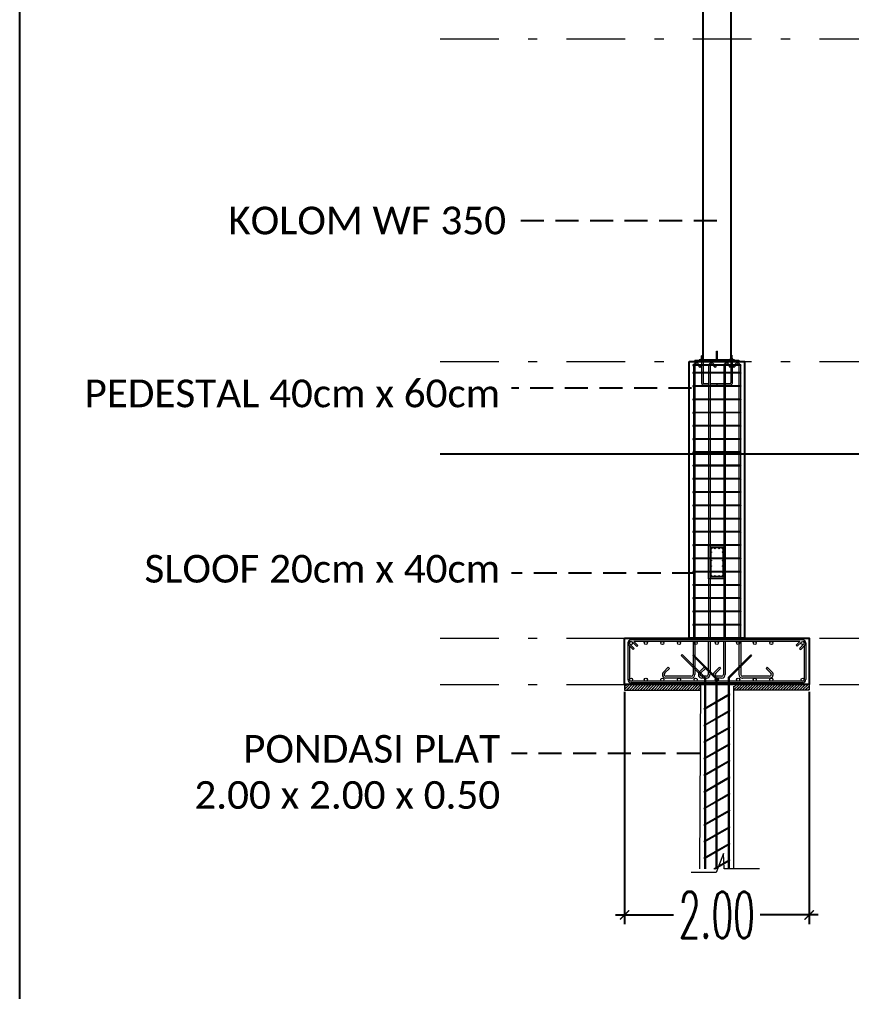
# Model space of a CAD drawing. Header units: millimetres. Extents: x 2175 to 3376, y 1504 to 1740.
# Drawn here: x 3080.58 to 3089.6, y 1533.29 to 1543.83 of the extents above; entities that cross this region are included whole.
import ezdxf

# ---------------------------------------------------------------- set-up
doc = ezdxf.new("R2010")
doc.units = ezdxf.units.MM
for name, pattern in [('DASHDOT2', [12.7, 6.35, -3.175, 0, -3.175]), ('DASHDOTX2', [50.8, 25.4, -12.7, 0, -12.7]), ('DASHED', [19.05, 12.7, -6.35]), ('HIDDEN', [0.375, 0.25, -0.125])]:
    doc.linetypes.add(name, pattern=pattern)
doc.layers.add('As Atap', color=3, linetype='DASHDOTX2', lineweight=40)
doc.layers.add('Garis Dim', color=131, linetype='DASHED', lineweight=9)
for name, color, linetype in [('dinding baru', 142, 'Continuous'), ('GR', 7, 'Continuous'), ('KOP TEKS', 1, 'Continuous'), ('SUNGAI', 150, 'Continuous'), ('TEXT', 7, 'Continuous'), ('WF 150', 5, 'Continuous')]:
    doc.layers.add(name, color=color, linetype=linetype)
doc.layers.add('Layer2', color=7, linetype='DASHED', lineweight=40, true_color=0x238759)
doc.styles.add('-DIM2', font='simplex.shx', dxfattribs={"width": 0.55})
doc.styles.get("Standard").update_dxf_attribs({"font": 'arial.ttf'})
doc.dimstyles.new('DIMENSI MUSHOLLAH', dxfattribs={"dimtxt": 0.5, "dimasz": 0.1, "dimexe": 0.1, "dimexo": 0.1, "dimgap": 0.05, "dimtad": 0, "dimtih": 1, "dimtoh": 1, "dimzin": 0, "dimdsep": 46, "dimtxsty": '-DIM2', "dimblk": 'ARCHTICK', "dimcen": 0.3, "dimdle": 0.1, "dimclrd": 1, "dimclre": 1, "dimclrt": 2, "dimadec": 0, "dimazin": 0, "dimtfac": 1, "dimtix": 1, "dimtofl": 0, "dimtmove": 0, "dimatfit": 3, "dimldrblk": 'ARCHTICK', "dimfxl": 1, "dimtolj": 1, "dimtzin": 0, "dimarcsym": 0})

# ---------------------------------------------------------------- blocks, each defined once
blk = doc.blocks.new('soof bmi')
at = {"layer": 'Garis Dim', "color": 1, "linetype": 'ByBlock', "lineweight": 9}
for p, q in [((38143.76, 315.036), (38143.76, 314.534)), ((38143.768, 315.036), (38143.768, 314.534)), ((38143.978, 315.053), (38143.777, 315.053)), ((38143.978, 315.044), (38143.777, 315.044)), ((38143.987, 315.036), (38143.987, 314.534)), ((38143.996, 315.036), (38143.996, 314.534)), ((38143.978, 314.525), (38143.777, 314.525)), ((38143.978, 314.517), (38143.777, 314.517))]:
    blk.add_line(p, q, dxfattribs=at)
blk.add_lwpolyline([(38143.728, 315.085), (38144.028, 315.085), (38144.028, 314.485), (38143.728, 314.485)], close=True, dxfattribs=at)
for centre, radius in [((38143.777, 315.036), 0.00853), ((38143.838, 315.036), 0.00853), ((38143.917, 315.036), 0.00853), ((38143.978, 315.036), 0.00853), ((38143.774, 314.965), 0.0064), ((38143.981, 314.965), 0.0064), ((38143.774, 314.815), 0.0064), ((38143.774, 314.715), 0.0064), ((38143.981, 314.815), 0.0064), ((38143.981, 314.715), 0.0064), ((38143.774, 314.605), 0.0064), ((38143.777, 314.534), 0.00853), ((38143.838, 314.534), 0.00853), ((38143.917, 314.534), 0.00853), ((38143.978, 314.534), 0.00853), ((38143.981, 314.605), 0.0064)]:
    blk.add_circle(centre, radius, dxfattribs=at)
for centre, radius, start, end in [((38143.777, 315.036), 0.0171, 90, 180), ((38143.978, 315.036), 0.0171, 0, 90), ((38143.978, 315.036), 0.00853, 0, 90), ((38143.777, 314.534), 0.0171, 180, 270), ((38143.978, 314.534), 0.00853, 270, 0), ((38143.978, 314.534), 0.0171, 270, 0)]:
    blk.add_arc(centre, radius, start, end, dxfattribs=at)
blk = doc.blocks.new('_ArchTick')
at = {"color": 0, "linetype": 'ByBlock', "const_width": 0.15}
blk.add_lwpolyline([(-0.5, -0.5), (0.5, 0.5)], dxfattribs=at)
blk = doc.blocks.new('*D790')
at = {"layer": 'Defpoints', "color": 0, "transparency": 16777216}
for p in [(3087.138, 1536.636), (3089.138, 1536.636), (3089.138, 1534.116)]:
    blk.add_point(p, dxfattribs=at)
at = {"layer": 'dinding baru', "color": 1, "linetype": 'Continuous', "lineweight": -2, "transparency": 16777216}
for p, q in [((3087.138, 1536.536), (3087.138, 1534.016)), ((3089.138, 1536.536), (3089.138, 1534.016))]:
    blk.add_line(p, q, dxfattribs=at)
at = {"layer": 'dinding baru', "color": 1, "lineweight": -2, "transparency": 16777216}
for p, q in [((3087.038, 1534.116), (3087.669, 1534.116)), ((3089.238, 1534.116), (3088.607, 1534.116))]:
    blk.add_line(p, q, dxfattribs=at)
at = {"layer": 'dinding baru', "color": 1, "lineweight": -2, "transparency": 16777216, "xscale": 0.1, "yscale": 0.1, "zscale": 0.1, "rotation": 180}
blk.add_blockref('_ArchTick', (3087.138, 1534.116), dxfattribs=at)
at = {"layer": 'dinding baru', "color": 1, "lineweight": -2, "transparency": 16777216, "xscale": 0.1, "yscale": 0.1, "zscale": 0.1}
blk.add_blockref('_ArchTick', (3089.138, 1534.116), dxfattribs=at)
at = {"layer": 'dinding baru', "color": 2, "lineweight": 0, "transparency": 16777216, "insert": (3088.138, 1534.116), "char_height": 0.5, "attachment_point": 5, "style": '-DIM2'}
blk.add_mtext('\\A1;2.00', dxfattribs=at)

msp = doc.modelspace()

# ---------------------------------------------------------------- hatches: boundary and pattern name
at = {"layer": 'Garis Dim', "linetype": 'ByBlock', "lineweight": 5}
h = msp.add_hatch(dxfattribs=at)
h.set_pattern_fill('LINE', color=0, scale=0.00072, angle=-0.0006, style=0)
h.set_pattern_definition([(179.999441, (3786.6225864, 1701.419978), (2.23035e-08, 0.0022860000006), [])])
h.paths.add_polyline_path([(3087.989, 1540.178, 0.414214), (3087.987, 1540.18), (3087.973, 1540.18, 0.414214), (3087.971, 1540.178), (3087.971, 1540.147), (3087.989, 1540.147)])
h = msp.add_hatch(dxfattribs=at)
h.set_pattern_fill('LINE', color=0, scale=0.00072, angle=-0.0006, style=0)
h.set_pattern_definition([(179.999441, (3786.3057855, 1701.419981), (2.23035e-08, 0.0022860000006), [])])
h.paths.add_polyline_path([(3088.305, 1540.178, 0.414214), (3088.304, 1540.18), (3088.29, 1540.18, 0.414214), (3088.288, 1540.178), (3088.288, 1540.147), (3088.305, 1540.147)])
at = {"layer": 'Layer2', "linetype": 'ByBlock', "lineweight": 5}
h = msp.add_hatch(dxfattribs=at)
h.set_pattern_fill('JIS_LC_8', scale=0.0027, style=0)
h.set_pattern_definition([(45, (109.373486, 306.544502), (-0.01489166881, 0.01489166881), []), (45, (109.374566, 306.544502), (-0.01489166881, 0.01489166881), [])])
h.paths.add_polyline_path([(3087.898, 1536.614), (3087.138, 1536.615), (3087.138, 1536.555), (3087.898, 1536.554)])
h.paths.add_polyline_path([(3087.898, 1536.616), (3087.898, 1536.616), (3087.898, 1536.556), (3087.898, 1536.556)], flags=17)
h.paths.add_polyline_path([(3087.958, 1536.618), (3087.898, 1536.616), (3087.898, 1536.556), (3087.958, 1536.558)])
h.paths.add_polyline_path([(3089.138, 1536.616), (3088.318, 1536.616), (3088.318, 1536.556), (3089.138, 1536.556)])

# ---------------------------------------------------------------- linework, layer by layer
at = {"linetype": 'HIDDEN'}
for p, q in [((3088.138, 1541.641), (3085.913, 1541.641)), ((3087.865, 1539.827), (3085.913, 1539.827)), ((3087.904, 1537.821), (3085.913, 1537.821)), ((3087.955, 1535.868), (3085.913, 1535.868))]:
    msp.add_line(p, q, dxfattribs=at)
at = {"lineweight": 18}
msp.add_line((3088.378, 1540.116), (3087.898, 1540.116), dxfattribs=at)
msp.add_line((3088.378, 1540.116), (3087.898, 1540.116), dxfattribs=at)
msp.add_line((3088.33, 1540.132), (3087.946, 1540.132))
msp.add_line((3088.33, 1540.132), (3087.946, 1540.132))
at = {"layer": 'As Atap', "color": 0, "linetype": 'ByBlock', "lineweight": 5}
for p, q in [((3087.987, 1540.18), (3087.973, 1540.18)), ((3088.133, 1540.231), (3088.144, 1540.231)), ((3088.133, 1540.132), (3088.133, 1540.231)), ((3088.144, 1540.132), (3088.144, 1540.231)), ((3088.304, 1540.18), (3088.29, 1540.18)), ((3087.884, 1540.073), (3087.884, 1539.998)), ((3087.899, 1540.073), (3087.899, 1539.998)), ((3087.972, 1540.116), (3087.972, 1540.073)), ((3087.972, 1540.073), (3087.972, 1539.998)), ((3087.989, 1540.116), (3087.989, 1540.073)), ((3087.989, 1540.073), (3087.989, 1539.998)), ((3088.048, 1540.071), (3088.048, 1539.998)), ((3088.064, 1540.071), (3088.064, 1539.998)), ((3088.213, 1540.071), (3088.213, 1539.998)), ((3088.228, 1540.071), (3088.228, 1539.998)), ((3088.289, 1540.116), (3088.289, 1540.073)), ((3088.289, 1540.073), (3088.289, 1539.998)), ((3088.305, 1540.116), (3088.305, 1540.073)), ((3088.305, 1540.073), (3088.305, 1539.998)), ((3088.377, 1540.071), (3088.377, 1539.998)), ((3088.393, 1540.071), (3088.393, 1539.998)), ((3087.884, 1539.991), (3087.884, 1539.854)), ((3087.899, 1539.991), (3087.899, 1539.854)), ((3087.972, 1539.983), (3087.972, 1539.886)), ((3087.989, 1539.983), (3087.989, 1539.886)), ((3088.048, 1539.991), (3088.048, 1539.854)), ((3088.064, 1539.991), (3088.064, 1539.854)), ((3088.213, 1539.991), (3088.213, 1539.854)), ((3088.228, 1539.991), (3088.228, 1539.854)), ((3088.289, 1539.983), (3088.289, 1539.886)), ((3088.305, 1539.983), (3088.305, 1539.886)), ((3088.377, 1539.991), (3088.377, 1539.854)), ((3088.393, 1539.991), (3088.393, 1539.854)), ((3087.884, 1539.847), (3087.884, 1539.71)), ((3087.899, 1539.847), (3087.899, 1539.71)), ((3087.997, 1539.877), (3088.048, 1539.877)), ((3087.998, 1539.86), (3088.048, 1539.86)), ((3088.048, 1539.847), (3088.048, 1539.71)), ((3088.064, 1539.877), (3088.213, 1539.877)), ((3088.064, 1539.86), (3088.213, 1539.86)), ((3088.064, 1539.847), (3088.064, 1539.71)), ((3088.138, 1539.877), (3088.138, 1539.86)), ((3088.213, 1539.847), (3088.213, 1539.71)), ((3088.228, 1539.877), (3088.28, 1539.877)), ((3088.228, 1539.86), (3088.28, 1539.86)), ((3088.228, 1539.847), (3088.228, 1539.71)), ((3088.377, 1539.847), (3088.377, 1539.71)), ((3088.393, 1539.847), (3088.393, 1539.71)), ((3087.884, 1539.703), (3087.884, 1539.566)), ((3087.899, 1539.703), (3087.899, 1539.566)), ((3088.048, 1539.703), (3088.048, 1539.566)), ((3088.064, 1539.703), (3088.064, 1539.566)), ((3088.213, 1539.703), (3088.213, 1539.566)), ((3088.228, 1539.703), (3088.228, 1539.566)), ((3088.377, 1539.703), (3088.377, 1539.566)), ((3088.393, 1539.703), (3088.393, 1539.566)), ((3087.884, 1539.559), (3087.884, 1539.423)), ((3087.899, 1539.559), (3087.899, 1539.423)), ((3088.048, 1539.559), (3088.048, 1539.423)), ((3088.064, 1539.559), (3088.064, 1539.423)), ((3088.213, 1539.559), (3088.213, 1539.423)), ((3088.228, 1539.559), (3088.228, 1539.423)), ((3088.377, 1539.559), (3088.377, 1539.423)), ((3088.393, 1539.559), (3088.393, 1539.423)), ((3087.884, 1539.415), (3087.884, 1539.279)), ((3087.899, 1539.415), (3087.899, 1539.279)), ((3088.048, 1539.415), (3088.048, 1539.279)), ((3088.064, 1539.415), (3088.064, 1539.279)), ((3088.213, 1539.415), (3088.213, 1539.279)), ((3088.228, 1539.415), (3088.228, 1539.279)), ((3088.377, 1539.415), (3088.377, 1539.279)), ((3088.393, 1539.415), (3088.393, 1539.279)), ((3087.884, 1539.272), (3087.884, 1539.136)), ((3087.899, 1539.272), (3087.899, 1539.136)), ((3088.048, 1539.272), (3088.048, 1539.136)), ((3088.064, 1539.272), (3088.064, 1539.136)), ((3088.213, 1539.272), (3088.213, 1539.136)), ((3088.228, 1539.272), (3088.228, 1539.136)), ((3088.377, 1539.272), (3088.377, 1539.136)), ((3088.393, 1539.272), (3088.393, 1539.136)), ((3087.884, 1539.128), (3087.884, 1538.992)), ((3087.899, 1539.128), (3087.899, 1538.992)), ((3088.048, 1539.128), (3088.048, 1538.992)), ((3088.064, 1539.128), (3088.064, 1538.992)), ((3088.213, 1539.128), (3088.213, 1538.992)), ((3088.228, 1539.128), (3088.228, 1538.992)), ((3088.377, 1539.129), (3088.377, 1538.992)), ((3088.393, 1539.129), (3088.393, 1538.992)), ((3087.884, 1538.984), (3087.884, 1538.848)), ((3087.899, 1538.984), (3087.899, 1538.848)), ((3088.048, 1538.984), (3088.048, 1538.848)), ((3088.064, 1538.984), (3088.064, 1538.848)), ((3088.213, 1538.984), (3088.213, 1538.848)), ((3088.228, 1538.984), (3088.228, 1538.848)), ((3088.377, 1538.984), (3088.377, 1538.848)), ((3088.393, 1538.984), (3088.393, 1538.848)), ((3087.884, 1538.84), (3087.884, 1538.704)), ((3087.899, 1538.84), (3087.899, 1538.704)), ((3088.048, 1538.84), (3088.048, 1538.704)), ((3088.064, 1538.84), (3088.064, 1538.704)), ((3088.213, 1538.84), (3088.213, 1538.704)), ((3088.228, 1538.84), (3088.228, 1538.704)), ((3088.377, 1538.84), (3088.377, 1538.704)), ((3088.393, 1538.84), (3088.393, 1538.704)), ((3087.884, 1538.697), (3087.884, 1538.56)), ((3087.899, 1538.697), (3087.899, 1538.56)), ((3088.048, 1538.697), (3088.048, 1538.56)), ((3088.064, 1538.697), (3088.064, 1538.56)), ((3088.213, 1538.697), (3088.213, 1538.56)), ((3088.228, 1538.697), (3088.228, 1538.56)), ((3088.377, 1538.697), (3088.377, 1538.56)), ((3088.393, 1538.697), (3088.393, 1538.56)), ((3087.884, 1538.553), (3087.884, 1538.416)), ((3087.899, 1538.553), (3087.899, 1538.416)), ((3088.048, 1538.553), (3088.048, 1538.416)), ((3088.064, 1538.553), (3088.064, 1538.416)), ((3088.213, 1538.553), (3088.213, 1538.416)), ((3088.228, 1538.553), (3088.228, 1538.416)), ((3088.377, 1538.553), (3088.377, 1538.416)), ((3088.393, 1538.553), (3088.393, 1538.416)), ((3087.884, 1538.409), (3087.884, 1538.273)), ((3087.899, 1538.409), (3087.899, 1538.273)), ((3088.048, 1538.409), (3088.048, 1538.273)), ((3088.064, 1538.409), (3088.064, 1538.273)), ((3088.213, 1538.409), (3088.213, 1538.273)), ((3088.228, 1538.409), (3088.228, 1538.273)), ((3088.377, 1538.409), (3088.377, 1538.273)), ((3088.393, 1538.409), (3088.393, 1538.273)), ((3087.884, 1538.265), (3087.884, 1538.129)), ((3087.899, 1538.265), (3087.899, 1538.129)), ((3088.048, 1538.265), (3088.048, 1538.129)), ((3088.064, 1538.265), (3088.064, 1538.129)), ((3088.213, 1538.265), (3088.213, 1538.129)), ((3088.228, 1538.265), (3088.228, 1538.129)), ((3088.377, 1538.266), (3088.377, 1538.129)), ((3088.393, 1538.266), (3088.393, 1538.129)), ((3087.884, 1538.121), (3087.884, 1537.985)), ((3087.899, 1538.121), (3087.899, 1537.985)), ((3088.048, 1538.121), (3088.048, 1537.985)), ((3088.064, 1538.121), (3088.064, 1537.985)), ((3088.213, 1538.121), (3088.213, 1537.985)), ((3088.228, 1538.121), (3088.228, 1537.985)), ((3088.377, 1538.121), (3088.377, 1537.985)), ((3088.393, 1538.121), (3088.393, 1537.985)), ((3087.884, 1537.977), (3087.884, 1537.841)), ((3087.899, 1537.977), (3087.899, 1537.841)), ((3088.048, 1537.977), (3088.048, 1537.841)), ((3088.064, 1537.977), (3088.064, 1537.841)), ((3088.213, 1537.977), (3088.213, 1537.841)), ((3088.228, 1537.977), (3088.228, 1537.841)), ((3088.377, 1537.977), (3088.377, 1537.841)), ((3088.393, 1537.977), (3088.393, 1537.841)), ((3087.884, 1537.834), (3087.884, 1537.697)), ((3087.899, 1537.834), (3087.899, 1537.697)), ((3088.048, 1537.834), (3088.048, 1537.697)), ((3088.064, 1537.834), (3088.064, 1537.697)), ((3088.213, 1537.834), (3088.213, 1537.697)), ((3088.228, 1537.834), (3088.228, 1537.697)), ((3088.377, 1537.834), (3088.377, 1537.697)), ((3088.393, 1537.834), (3088.393, 1537.697)), ((3087.884, 1537.69), (3087.884, 1537.553)), ((3087.899, 1537.69), (3087.899, 1537.553)), ((3088.048, 1537.69), (3088.048, 1537.553)), ((3088.064, 1537.69), (3088.064, 1537.553)), ((3088.213, 1537.69), (3088.213, 1537.553)), ((3088.228, 1537.69), (3088.228, 1537.553)), ((3088.377, 1537.69), (3088.377, 1537.553)), ((3088.393, 1537.69), (3088.393, 1537.553)), ((3087.884, 1537.546), (3087.884, 1537.409)), ((3087.899, 1537.546), (3087.899, 1537.409)), ((3088.048, 1537.546), (3088.048, 1537.409)), ((3088.064, 1537.546), (3088.064, 1537.409)), ((3088.213, 1537.546), (3088.213, 1537.409)), ((3088.228, 1537.546), (3088.228, 1537.409)), ((3088.377, 1537.546), (3088.377, 1537.409)), ((3088.393, 1537.546), (3088.393, 1537.409)), ((3087.884, 1537.402), (3087.884, 1537.265)), ((3087.899, 1537.402), (3087.899, 1537.265)), ((3088.048, 1537.402), (3088.048, 1537.265)), ((3088.064, 1537.402), (3088.064, 1537.265)), ((3088.213, 1537.402), (3088.213, 1537.265)), ((3088.228, 1537.402), (3088.228, 1537.265)), ((3088.377, 1537.402), (3088.377, 1537.265)), ((3088.393, 1537.402), (3088.393, 1537.265)), ((3087.884, 1537.258), (3087.884, 1537.121)), ((3087.899, 1537.258), (3087.899, 1537.121)), ((3088.048, 1537.258), (3088.048, 1537.121)), ((3088.064, 1537.258), (3088.064, 1537.121)), ((3088.213, 1537.258), (3088.213, 1537.121)), ((3088.228, 1537.258), (3088.228, 1537.121)), ((3088.377, 1537.258), (3088.377, 1537.121)), ((3088.393, 1537.258), (3088.393, 1537.121)), ((3087.174, 1537.065), (3087.174, 1536.668)), ((3087.192, 1537.034), (3087.192, 1536.673)), ((3087.88, 1537.081), (3087.88, 1536.723)), ((3087.899, 1537.081), (3087.899, 1536.732)), ((3088.045, 1537.081), (3088.045, 1536.723)), ((3088.064, 1537.081), (3088.064, 1536.723)), ((3088.209, 1537.081), (3088.209, 1536.723)), ((3088.228, 1537.081), (3088.228, 1536.723)), ((3088.377, 1537.081), (3088.377, 1536.726)), ((3088.397, 1537.081), (3088.397, 1536.724)), ((3089.086, 1537.034), (3089.086, 1536.668)), ((3089.102, 1537.064), (3089.102, 1536.668)), ((3087.899, 1536.732), (3087.899, 1536.723)), ((3088.003, 1536.677), (3088.003, 1536.651)), ((3088.015, 1536.677), (3088.015, 1536.651)), ((3088.126, 1536.677), (3088.126, 1536.428)), ((3088.138, 1536.682), (3088.138, 1536.435)), ((3088.26, 1536.69), (3088.26, 1536.651)), ((3088.272, 1536.685), (3088.272, 1536.651)), ((3088.004, 1536.651), (3088.004, 1536.357)), ((3088.016, 1536.651), (3088.016, 1536.364)), ((3088.261, 1536.651), (3088.261, 1536.505)), ((3088.273, 1536.651), (3088.273, 1536.512)), ((3088.746, 1536.651), (3088.746, 1536.651)), ((3088.746, 1536.651), (3088.746, 1536.651)), ((3088.261, 1536.497), (3088.261, 1536.325)), ((3088.273, 1536.504), (3088.273, 1536.332)), ((3088.126, 1536.419), (3088.126, 1536.248)), ((3088.138, 1536.426), (3088.138, 1536.255)), ((3088.004, 1536.349), (3088.004, 1536.177)), ((3088.016, 1536.356), (3088.016, 1536.184)), ((3088.261, 1536.317), (3088.261, 1536.145)), ((3088.273, 1536.324), (3088.273, 1536.152)), ((3088.004, 1536.169), (3088.004, 1535.997)), ((3088.016, 1536.176), (3088.016, 1536.004)), ((3088.126, 1536.239), (3088.126, 1536.068)), ((3088.138, 1536.246), (3088.138, 1536.075)), ((3088.126, 1536.059), (3088.126, 1535.888)), ((3088.138, 1536.066), (3088.138, 1535.895)), ((3088.261, 1536.137), (3088.261, 1535.965)), ((3088.273, 1536.144), (3088.273, 1535.972)), ((3088.004, 1535.989), (3088.004, 1535.817)), ((3088.016, 1535.996), (3088.016, 1535.824)), ((3088.261, 1535.957), (3088.261, 1535.785)), ((3088.273, 1535.964), (3088.273, 1535.792)), ((3088.126, 1535.879), (3088.126, 1535.708)), ((3088.138, 1535.886), (3088.138, 1535.715)), ((3088.004, 1535.809), (3088.004, 1535.637)), ((3088.016, 1535.816), (3088.016, 1535.644)), ((3088.261, 1535.777), (3088.261, 1535.605)), ((3088.273, 1535.784), (3088.273, 1535.612)), ((3088.004, 1535.629), (3088.004, 1535.457)), ((3088.016, 1535.636), (3088.016, 1535.464)), ((3088.126, 1535.699), (3088.126, 1535.528)), ((3088.138, 1535.706), (3088.138, 1535.535)), ((3088.126, 1535.519), (3088.126, 1535.348)), ((3088.138, 1535.526), (3088.138, 1535.355)), ((3088.261, 1535.597), (3088.261, 1535.425)), ((3088.273, 1535.604), (3088.273, 1535.432)), ((3088.004, 1535.449), (3088.004, 1535.277)), ((3088.016, 1535.456), (3088.016, 1535.284)), ((3088.261, 1535.417), (3088.261, 1535.245)), ((3088.273, 1535.424), (3088.273, 1535.252)), ((3088.126, 1535.339), (3088.126, 1535.168)), ((3088.138, 1535.346), (3088.138, 1535.175)), ((3088.004, 1535.269), (3088.004, 1535.097)), ((3088.016, 1535.276), (3088.016, 1535.104)), ((3088.261, 1535.237), (3088.261, 1535.065)), ((3088.273, 1535.244), (3088.273, 1535.072)), ((3088.016, 1535.096), (3088.016, 1534.924)), ((3088.126, 1535.159), (3088.126, 1534.988)), ((3088.138, 1535.166), (3088.138, 1534.995)), ((3088.004, 1535.089), (3088.004, 1534.917)), ((3088.261, 1535.057), (3088.261, 1534.885)), ((3088.273, 1535.064), (3088.273, 1534.892)), ((3088.004, 1534.909), (3088.004, 1534.737)), ((3088.016, 1534.916), (3088.016, 1534.744)), ((3088.126, 1534.979), (3088.126, 1534.808)), ((3088.138, 1534.986), (3088.138, 1534.815)), ((3088.273, 1534.884), (3088.273, 1534.712)), ((3088.126, 1534.799), (3088.126, 1534.628)), ((3088.138, 1534.806), (3088.138, 1534.635)), ((3088.261, 1534.877), (3088.261, 1534.705)), ((3088.004, 1534.729), (3088.004, 1534.616)), ((3088.016, 1534.736), (3088.016, 1534.616)), ((3088.261, 1534.697), (3088.261, 1534.616)), ((3088.273, 1534.704), (3088.273, 1534.616)), ((3088.126, 1534.619), (3088.126, 1534.616)), ((3088.138, 1534.626), (3088.138, 1534.616))]:
    msp.add_line(p, q, dxfattribs=at)
at = {"layer": 'As Atap', "color": 7, "linetype": 'ByBlock', "lineweight": 9}
for p, q in [((3087.898, 1540.132), (3087.898, 1540.116)), ((3087.898, 1540.132), (3088.378, 1540.132)), ((3088.378, 1540.132), (3088.378, 1540.116))]:
    msp.add_line(p, q, dxfattribs=at)
at = {"layer": 'As Atap', "color": 7, "linetype": 'ByBlock', "lineweight": 5}
for p, q in [((3087.996, 1540.133), (3087.964, 1540.133)), ((3087.993, 1540.147), (3087.967, 1540.147)), ((3088.312, 1540.133), (3088.281, 1540.133)), ((3088.31, 1540.147), (3088.284, 1540.147)), ((3087.138, 1536.616), (3087.138, 1536.554)), ((3087.959, 1536.637), (3087.949, 1534.616)), ((3088.318, 1536.598), (3088.318, 1534.616)), ((3089.138, 1536.616), (3089.138, 1536.556))]:
    msp.add_line(p, q, dxfattribs=at)
at = {"layer": 'As Atap', "color": 0, "linetype": 'ByBlock', "lineweight": 5}
for centre, radius, start, end in [((3087.998, 1539.886), 0.0259, 180, 270), ((3087.997, 1539.886), 0.00864, 180, 270), ((3088.28, 1539.886), 0.0259, 270, 0), ((3088.28, 1539.886), 0.00864, 270, 0)]:
    msp.add_arc(centre, radius, start, end, dxfattribs=at)
at = {"layer": 'Garis Dim', "linetype": 'DASHDOT2', "ltscale": 0.1}
for p, q in [((3085.139, 1543.616), (3178.139, 1543.616)), ((3085.139, 1540.116), (3178.139, 1540.116)), ((3085.139, 1537.116), (3178.139, 1537.116)), ((3085.139, 1536.616), (3178.139, 1536.616))]:
    msp.add_line(p, q, dxfattribs=at)
at = {"layer": 'Garis Dim', "color": 0, "linetype": 'ByBlock', "lineweight": 5}
for p, q in [((3087.971, 1540.147), (3087.971, 1540.178)), ((3087.989, 1540.147), (3087.989, 1540.178)), ((3088.288, 1540.147), (3088.288, 1540.178)), ((3088.305, 1540.147), (3088.305, 1540.178)), ((3088.397, 1540.08), (3087.88, 1540.08)), ((3088.397, 1540.073), (3087.88, 1540.073)), ((3087.935, 1540.073), (3087.954, 1540.054)), ((3087.936, 1540.093), (3087.949, 1540.08)), ((3087.95, 1540.082), (3087.951, 1540.08)), ((3087.965, 1540.065), (3087.954, 1540.054)), ((3087.957, 1540.073), (3087.965, 1540.065)), ((3088.09, 1540.082), (3088.092, 1540.08)), ((3088.099, 1540.073), (3088.118, 1540.054)), ((3088.101, 1540.093), (3088.113, 1540.08)), ((3088.129, 1540.065), (3088.118, 1540.054)), ((3088.121, 1540.073), (3088.129, 1540.065)), ((3088.255, 1540.082), (3088.256, 1540.08)), ((3088.264, 1540.073), (3088.283, 1540.054)), ((3088.265, 1540.093), (3088.278, 1540.08)), ((3088.28, 1540.073), (3088.288, 1540.065)), ((3088.294, 1540.065), (3088.283, 1540.054)), ((3088.286, 1540.073), (3088.294, 1540.065)), ((3088.32, 1540.073), (3088.312, 1540.065)), ((3088.312, 1540.065), (3088.323, 1540.054)), ((3088.342, 1540.073), (3088.323, 1540.054)), ((3088.34, 1540.093), (3088.328, 1540.08)), ((3088.351, 1540.082), (3088.35, 1540.08)), ((3088.397, 1539.998), (3087.88, 1539.998)), ((3088.397, 1539.991), (3087.88, 1539.991)), ((3088.397, 1539.854), (3087.88, 1539.854)), ((3088.397, 1539.847), (3087.88, 1539.847)), ((3088.397, 1539.71), (3087.88, 1539.71)), ((3088.397, 1539.703), (3087.88, 1539.703)), ((3088.397, 1539.566), (3087.88, 1539.566)), ((3088.397, 1539.559), (3087.88, 1539.559)), ((3088.397, 1539.423), (3087.88, 1539.423)), ((3088.397, 1539.415), (3087.88, 1539.415)), ((3088.397, 1539.279), (3087.88, 1539.279)), ((3088.397, 1539.271), (3087.88, 1539.271)), ((3088.397, 1539.136), (3087.88, 1539.136)), ((3088.397, 1539.128), (3087.88, 1539.128)), ((3088.397, 1538.992), (3087.88, 1538.992)), ((3088.397, 1538.984), (3087.88, 1538.984)), ((3088.397, 1538.848), (3087.88, 1538.848)), ((3088.397, 1538.84), (3087.88, 1538.84)), ((3088.397, 1538.704), (3087.88, 1538.704)), ((3088.397, 1538.696), (3087.88, 1538.696)), ((3088.397, 1538.56), (3087.88, 1538.56)), ((3088.397, 1538.553), (3087.88, 1538.553)), ((3088.397, 1538.416), (3087.88, 1538.416)), ((3088.397, 1538.409), (3087.88, 1538.409)), ((3088.397, 1538.273), (3087.88, 1538.273)), ((3088.397, 1538.265), (3087.88, 1538.265)), ((3088.397, 1538.129), (3087.88, 1538.129)), ((3088.397, 1538.121), (3087.88, 1538.121)), ((3088.397, 1537.985), (3087.88, 1537.985)), ((3088.397, 1537.977), (3087.88, 1537.977)), ((3088.397, 1537.841), (3087.88, 1537.841)), ((3088.397, 1537.833), (3087.88, 1537.833)), ((3088.397, 1537.697), (3087.88, 1537.697)), ((3088.397, 1537.69), (3087.88, 1537.69)), ((3088.397, 1537.553), (3087.88, 1537.553)), ((3088.397, 1537.546), (3087.88, 1537.546)), ((3088.397, 1537.409), (3087.88, 1537.409)), ((3088.397, 1537.402), (3087.88, 1537.402)), ((3088.397, 1537.265), (3087.88, 1537.265)), ((3088.397, 1537.258), (3087.88, 1537.258)), ((3089.069, 1537.098), (3087.208, 1537.098)), ((3088.397, 1537.121), (3087.88, 1537.121)), ((3088.397, 1537.114), (3087.88, 1537.114)), ((3087.179, 1537.081), (3087.179, 1537.081)), ((3087.184, 1537.041), (3087.23, 1536.995)), ((3087.196, 1537.053), (3087.243, 1537.006)), ((3087.219, 1537.077), (3087.269, 1537.027)), ((3087.243, 1537.006), (3087.23, 1536.995)), ((3089.038, 1537.081), (3087.239, 1537.081)), ((3087.239, 1537.081), (3087.282, 1537.038)), ((3087.282, 1537.038), (3087.269, 1537.027)), ((3089.038, 1537.081), (3088.997, 1537.04)), ((3088.997, 1537.04), (3089.01, 1537.029)), ((3089.056, 1537.075), (3089.01, 1537.029)), ((3089.082, 1537.054), (3089.035, 1537.007)), ((3089.035, 1537.007), (3089.048, 1536.996)), ((3089.093, 1537.041), (3089.048, 1536.996)), ((3087.761, 1536.939), (3087.752, 1536.931)), ((3088.002, 1536.681), (3087.752, 1536.931)), ((3088.01, 1536.69), (3087.761, 1536.939)), ((3087.884, 1536.936), (3087.876, 1536.928)), ((3088.126, 1536.677), (3087.876, 1536.928)), ((3088.139, 1536.682), (3087.884, 1536.936)), ((3088.26, 1536.69), (3088.506, 1536.936)), ((3088.272, 1536.685), (3088.514, 1536.927)), ((3088.506, 1536.936), (3088.514, 1536.927)), ((3087.559, 1536.75), (3087.611, 1536.802)), ((3087.572, 1536.737), (3087.624, 1536.789)), ((3087.611, 1536.802), (3087.624, 1536.789)), ((3087.948, 1536.75), (3088, 1536.802)), ((3087.962, 1536.737), (3088.014, 1536.789)), ((3088, 1536.802), (3088.014, 1536.789)), ((3088.113, 1536.75), (3088.165, 1536.802)), ((3088.126, 1536.737), (3088.179, 1536.789)), ((3088.165, 1536.802), (3088.179, 1536.789)), ((3088.685, 1536.802), (3088.672, 1536.789)), ((3088.724, 1536.737), (3088.672, 1536.789)), ((3088.737, 1536.75), (3088.685, 1536.802)), ((3087.861, 1536.704), (3087.586, 1536.704)), ((3087.861, 1536.685), (3087.586, 1536.685)), ((3088.025, 1536.704), (3087.976, 1536.704)), ((3088.025, 1536.685), (3087.976, 1536.685)), ((3088.19, 1536.704), (3088.14, 1536.704)), ((3088.19, 1536.685), (3088.14, 1536.685)), ((3088.71, 1536.704), (3088.416, 1536.704)), ((3088.71, 1536.685), (3088.416, 1536.685)), ((3088.422, 1536.681), (3088.419, 1536.685)), ((3089.069, 1536.651), (3087.208, 1536.651)), ((3088.969, 1536.634), (3087.208, 1536.634)), ((3089.069, 1536.634), (3087.208, 1536.634)), ((3088, 1536.355), (3088.273, 1536.512)), ((3088.004, 1536.349), (3088.277, 1536.506)), ((3088, 1536.175), (3088.273, 1536.332)), ((3088.004, 1536.169), (3088.277, 1536.326)), ((3088, 1535.995), (3088.273, 1536.152)), ((3088.004, 1535.989), (3088.277, 1536.146)), ((3088, 1535.815), (3088.273, 1535.972)), ((3088.004, 1535.809), (3088.277, 1535.966)), ((3088, 1535.635), (3088.273, 1535.792)), ((3088.004, 1535.629), (3088.277, 1535.786)), ((3088, 1535.455), (3088.273, 1535.612)), ((3088.004, 1535.449), (3088.277, 1535.606)), ((3088, 1535.275), (3088.273, 1535.432)), ((3088.004, 1535.269), (3088.277, 1535.426)), ((3088, 1535.095), (3088.273, 1535.252)), ((3088.004, 1535.089), (3088.277, 1535.246)), ((3088, 1534.915), (3088.273, 1535.072)), ((3088.004, 1534.909), (3088.277, 1535.066)), ((3088, 1534.735), (3088.273, 1534.892)), ((3088.004, 1534.729), (3088.277, 1534.886)), ((3088.107, 1534.616), (3088.273, 1534.712)), ((3088.121, 1534.616), (3088.277, 1534.706))]:
    msp.add_line(p, q, dxfattribs=at)
at = {"layer": 'Garis Dim', "color": 7, "linetype": 'ByBlock', "lineweight": 5}
for p, q in [((3087.964, 1540.132), (3087.964, 1540.133)), ((3087.967, 1540.133), (3087.967, 1540.147)), ((3087.974, 1540.133), (3087.974, 1540.147)), ((3087.986, 1540.133), (3087.986, 1540.147)), ((3087.993, 1540.133), (3087.993, 1540.147)), ((3087.996, 1540.132), (3087.996, 1540.133)), ((3088.281, 1540.132), (3088.281, 1540.133)), ((3088.284, 1540.133), (3088.284, 1540.147)), ((3088.29, 1540.133), (3088.29, 1540.147)), ((3088.303, 1540.133), (3088.303, 1540.147)), ((3088.31, 1540.133), (3088.31, 1540.147)), ((3088.312, 1540.132), (3088.312, 1540.133)), ((3087.138, 1536.554), (3087.958, 1536.554)), ((3088.318, 1536.556), (3089.138, 1536.556))]:
    msp.add_line(p, q, dxfattribs=at)
at = {"layer": 'Garis Dim', "color": 0, "linetype": 'ByBlock', "lineweight": 5}
for centre in [(3087.208, 1537.065), (3087.368, 1537.065), (3087.548, 1537.065), (3087.728, 1537.065), (3087.908, 1537.065), (3088.138, 1537.065), (3088.369, 1537.065), (3088.549, 1537.065), (3088.729, 1537.065), (3089.069, 1537.065), (3087.208, 1536.668), (3087.368, 1536.668), (3087.548, 1536.668), (3087.728, 1536.668), (3087.908, 1536.668), (3088.138, 1536.668), (3088.369, 1536.668), (3088.549, 1536.668), (3088.729, 1536.668), (3089.069, 1536.668)]:
    msp.add_circle(centre, 0.0168, dxfattribs=at)
for centre, radius, start, end in [((3087.973, 1540.178), 0.00192, 90, 180), ((3087.987, 1540.178), 0.00192, 0, 90), ((3088.29, 1540.178), 0.00192, 90, 180), ((3088.304, 1540.178), 0.00192, 0, 90), ((3087.88, 1540.076), 0.00384, 90, 270.0006), ((3087.915, 1540.071), 0.0307, 177.0849, 180), ((3087.915, 1540.071), 0.0307, 45, 162.4909), ((3087.915, 1540.071), 0.0154, 36.9927, 143.0073), ((3087.939, 1540.071), 0.0154, 174.1621, 180), ((3088.079, 1540.071), 0.0307, 45, 162.4909), ((3088.079, 1540.071), 0.0154, 174.1621, 180), ((3088.079, 1540.071), 0.0154, 45, 143.0073), ((3088.142, 1540.071), 0.0154, 174.1621, 180), ((3088.244, 1540.071), 0.0307, 45, 162.4909), ((3088.244, 1540.071), 0.0154, 174.1621, 180), ((3088.244, 1540.071), 0.0154, 45, 143.0073), ((3088.362, 1540.071), 0.0307, 17.5091, 135), ((3088.362, 1540.071), 0.0154, 36.9927, 135), ((3088.362, 1540.071), 0.0154, 0, 5.8379), ((3088.362, 1540.071), 0.0307, 0, 2.9151), ((3088.397, 1540.076), 0.00384, 270, 90), ((3087.88, 1539.994), 0.00384, 90, 270.0006), ((3088.397, 1539.994), 0.00384, 270, 90), ((3087.88, 1539.85), 0.00384, 90, 270.0006), ((3088.397, 1539.85), 0.00384, 270, 90), ((3087.88, 1539.706), 0.00384, 90, 270.0006), ((3088.397, 1539.706), 0.00384, 270, 90), ((3087.88, 1539.562), 0.00384, 90, 270.0006), ((3088.397, 1539.562), 0.00384, 270, 90), ((3087.88, 1539.419), 0.00384, 90, 270.0006), ((3088.397, 1539.419), 0.00384, 270, 90), ((3087.88, 1539.275), 0.00384, 90, 270.0006), ((3088.397, 1539.275), 0.00384, 270, 90), ((3087.88, 1539.132), 0.00384, 90, 270.0006), ((3088.397, 1539.132), 0.00384, 270, 90), ((3087.88, 1538.988), 0.00384, 90, 270.0006), ((3088.397, 1538.988), 0.00384, 270, 90), ((3087.88, 1538.844), 0.00384, 90, 270.0006), ((3088.397, 1538.844), 0.00384, 270, 90), ((3087.88, 1538.7), 0.00384, 90, 270.0006), ((3088.397, 1538.7), 0.00384, 270, 90), ((3087.88, 1538.556), 0.00384, 90, 270.0006), ((3088.397, 1538.556), 0.00384, 270, 90), ((3087.88, 1538.412), 0.00384, 90, 270.0006), ((3088.397, 1538.412), 0.00384, 270, 90), ((3087.88, 1538.269), 0.00384, 90, 270.0006), ((3088.397, 1538.269), 0.00384, 270, 90), ((3087.88, 1538.125), 0.00384, 90, 270.0006), ((3088.397, 1538.125), 0.00384, 270, 90), ((3087.88, 1537.981), 0.00384, 90, 270.0006), ((3088.397, 1537.981), 0.00384, 270, 90), ((3087.88, 1537.837), 0.00384, 90, 270.0006), ((3088.397, 1537.837), 0.00384, 270, 90), ((3087.88, 1537.694), 0.00384, 90, 270.0006), ((3088.397, 1537.694), 0.00384, 270, 90), ((3087.88, 1537.55), 0.00384, 90, 270.0006), ((3088.397, 1537.55), 0.00384, 270, 90), ((3087.88, 1537.406), 0.00384, 90, 270.0006), ((3088.397, 1537.406), 0.00384, 270, 90), ((3087.88, 1537.262), 0.00384, 90, 270.0006), ((3088.397, 1537.262), 0.00384, 270, 90), ((3087.208, 1537.065), 0.0336, 90, 180), ((3087.208, 1537.065), 0.0336, 90, 225), ((3087.208, 1537.065), 0.0336, 90, 180), ((3087.88, 1537.118), 0.00384, 90, 270.0006), ((3088.397, 1537.118), 0.00384, 270, 90), ((3089.069, 1537.064), 0.0336, 0, 90), ((3089.069, 1537.065), 0.0336, 0, 90), ((3089.069, 1537.065), 0.0336, 315, 90), ((3087.208, 1537.065), 0.0168, 90, 180), ((3089.069, 1537.065), 0.0168, 0, 90), ((3087.586, 1536.723), 0.0384, 135, 270), ((3087.586, 1536.723), 0.0192, 135, 270), ((3087.861, 1536.723), 0.0192, 270, 0), ((3087.861, 1536.723), 0.0384, 270, 0), ((3087.976, 1536.723), 0.0384, 135, 270), ((3087.976, 1536.723), 0.0192, 135, 270), ((3087.997, 1536.677), 0.018, 0, 45), ((3088.025, 1536.723), 0.0192, 270, 0), ((3088.025, 1536.723), 0.0384, 270, 360), ((3088.14, 1536.723), 0.0384, 135, 270), ((3088.14, 1536.723), 0.0192, 135, 270), ((3088.117, 1536.677), 0.006, 0, 45), ((3088.19, 1536.723), 0.0192, 270, 0), ((3088.19, 1536.723), 0.0384, 270, 0), ((3088.416, 1536.723), 0.0384, 180, 270), ((3088.416, 1536.723), 0.0192, 180, 270), ((3088.71, 1536.723), 0.0384, 270, 45), ((3088.71, 1536.723), 0.0192, 270, 45), ((3087.208, 1536.668), 0.0336, 180, 270), ((3087.208, 1536.668), 0.0168, 180, 270), ((3089.069, 1536.668), 0.0336, 270, 0), ((3089.069, 1536.668), 0.0168, 270, 0), ((3088.275, 1536.509), 0.0036, 298.5406, 121.4606), ((3088.002, 1536.352), 0.0036, 120.0006, 300.0006), ((3088.275, 1536.329), 0.0036, 298.5406, 121.4606), ((3088.002, 1536.172), 0.0036, 120.0006, 300.0006), ((3088.275, 1536.149), 0.0036, 298.5406, 121.4606), ((3088.002, 1535.992), 0.0036, 120.0006, 300.0006), ((3088.275, 1535.969), 0.0036, 298.5406, 121.4606), ((3088.002, 1535.812), 0.0036, 120.0006, 300.0006), ((3088.275, 1535.789), 0.0036, 298.5406, 121.4606), ((3088.002, 1535.632), 0.0036, 120.0006, 300.0006), ((3088.275, 1535.609), 0.0036, 298.5406, 121.4606), ((3088.002, 1535.452), 0.0036, 120.0006, 300.0006), ((3088.275, 1535.429), 0.0036, 298.5406, 121.4606), ((3088.002, 1535.272), 0.0036, 120.0006, 300.0006), ((3088.275, 1535.249), 0.0036, 298.5406, 121.4606), ((3088.002, 1535.092), 0.0036, 120.0006, 300.0006), ((3088.275, 1535.069), 0.0036, 298.5406, 121.4606), ((3088.002, 1534.912), 0.0036, 120.0006, 300.0006), ((3088.275, 1534.889), 0.0036, 298.5406, 121.4606), ((3088.002, 1534.732), 0.0036, 120.0006, 300.0006), ((3088.275, 1534.709), 0.0036, 298.5406, 121.4606)]:
    msp.add_arc(centre, radius, start, end, dxfattribs=at)
at = {"layer": 'Garis Dim', "color": 7, "linetype": 'ByBlock', "lineweight": 5}
for centre, radius, start, end in [((3087.97, 1540.156), 0.00967, 250.751, 289.249), ((3087.98, 1540.163), 0.0169, 247.9006, 292.0994), ((3087.99, 1540.156), 0.00967, 250.7536, 289.2464), ((3088.287, 1540.156), 0.00967, 250.751, 289.249), ((3088.297, 1540.163), 0.0169, 247.9006, 292.0994), ((3088.306, 1540.156), 0.00967, 250.7536, 289.2464)]:
    msp.add_arc(centre, radius, start, end, dxfattribs=at)
at = {"layer": 'GR'}
msp.add_line((3085.139, 1539.116), (3178.139, 1539.116), dxfattribs=at)
at = {"layer": 'KOP TEKS', "color": 2}
msp.add_lwpolyline([(3080.578, 1575.317), (3080.578, 1504.386), (3180.895, 1504.386), (3180.895, 1575.317)], close=True, dxfattribs=at)
at = {"layer": 'Layer2', "linetype": 'ByBlock', "lineweight": 5}
msp.add_lwpolyline([(3088.6, 1534.616), (3088.218, 1534.616), (3088.21, 1534.782), (3088.131, 1534.578), (3087.859, 1534.578)], dxfattribs=at)
at = {"layer": 'SUNGAI'}
msp.add_lwpolyline([(3087.988, 1548.116), (3088.288, 1548.116), (3088.288, 1540.116), (3087.988, 1540.116)], close=True, dxfattribs=at)
at = {"layer": 'WF 150'}
for points in [[(3087.838, 1540.116), (3088.438, 1540.116), (3088.438, 1537.116), (3087.838, 1537.116)], [(3087.138, 1537.116), (3089.138, 1537.116), (3089.138, 1536.616), (3087.138, 1536.616)]]:
    msp.add_lwpolyline(points, close=True, dxfattribs=at)

# ---------------------------------------------------------------- block references
at = {"layer": 'GR', "linetype": 'Continuous', "xscale": 0.5999999999992724, "yscale": 0.5999999999992724, "zscale": 0.5999999999992724}
msp.add_blockref('soof bmi', (-19798.188, 1349.07), dxfattribs=at)

# ---------------------------------------------------------------- texts
at = {"layer": 'TEXT', "char_height": 0.3, "width": 5.53205, "attachment_point": 3}
for s, insert in [('\\pxqr;{\\fCalibri Light|b0|i0|c0|p34;KOLOM WF 350}', (3085.853, 1541.796)), ('\\pxqr;{\\fCalibri Light|b0|i0|c0|p34;PEDESTAL 40cm x 60cm}', (3085.789, 1539.921)), ('\\pxqr;{\\fCalibri Light|b0|i0|c0|p34;SLOOF 20cm x 40cm}', (3085.789, 1538.02)), ('{\\fCalibri Light|b0|i0|c0|p34;PONDASI PLAT\\P2.00 x 2.00 x 0.50}', (3085.789, 1536.067))]:
    msp.add_mtext(s, dxfattribs=dict(at, insert=insert))

# ---------------------------------------------------------------- dimensions: what is measured, and where the dimension line sits
at = {"layer": 'dinding baru', "lineweight": 0}
dim = msp.add_linear_dim(base=(3089.138, 1534.116), p1=(3087.138, 1536.636), p2=(3089.138, 1536.636), dimstyle='DIMENSI MUSHOLLAH', dxfattribs=at)
dim.commit()
dim.dimension.update_dxf_attribs({"geometry": '*D790', "text_midpoint": (3088.138, 1534.116)})

doc.saveas('drawing.dxf')
